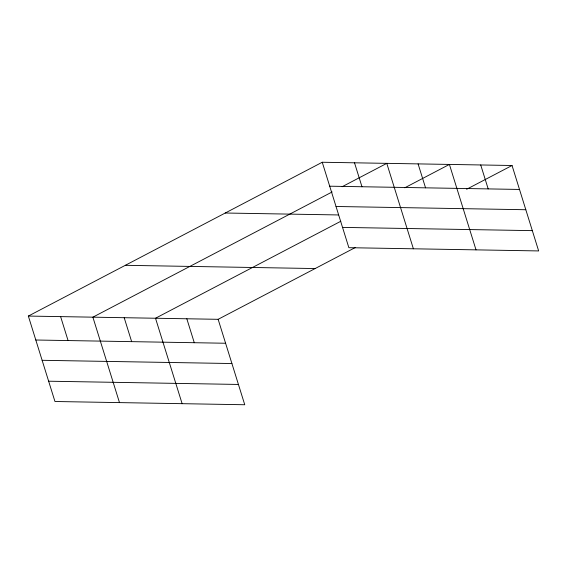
<?xml version="1.0" encoding="UTF-8"?>
<svg xmlns="http://www.w3.org/2000/svg" width="567" height="567" viewBox="0 0 567 567"><rect width="100%" height="100%" fill="white"/><g stroke="black" fill="none" stroke-linecap="round" stroke-linejoin="round"><path stroke-width="0.85" d="M28.35 316.067L218.139 319.313L244.753 404.746L54.956 401.5L28.35 316.067L322.247 162.254L512.044 165.5L538.65 250.933L348.861 247.687L322.247 162.254M332.127 191.958L92.882 317.173L119.488 402.605M342.135 186.727L386.779 163.36L413.386 248.793M340.802 221.265L155.507 318.243L182.12 403.676M404.767 187.797L449.411 164.43L476.018 249.863M218.139 319.313L355.41 247.474M466.627 189.265L512.044 165.5M329.703 186.196L519.5 189.442M336.025 206.487L525.815 209.733M225.262 213.015L338.506 214.95M342.539 227.395L532.328 230.641M125.335 265.313L315.132 268.552M35.806 340.009L225.595 343.248M42.128 360.3L231.917 363.539M48.642 381.208L238.431 384.447M480.724 164.962L488.18 188.903M418.092 163.898L425.548 187.833M354.517 162.807L361.973 186.749M186.827 318.774L194.283 342.716M124.194 317.704L131.65 341.646M60.612 316.62L68.068 340.561"/></g></svg>
